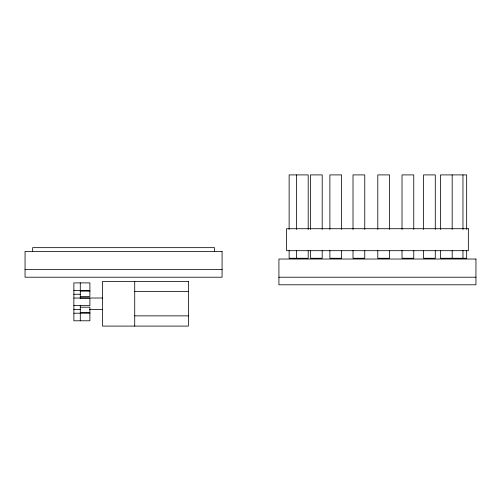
<?xml version="1.0" encoding="UTF-8"?>
<svg xmlns="http://www.w3.org/2000/svg" width="501" height="501" viewBox="0 0 501 501"><rect width="100%" height="100%" fill="white"/><g stroke="black" fill="none" stroke-linecap="round" stroke-linejoin="round"><path stroke-width="0.75" d="M25.05 269.632L222.081 269.632M278.919 277.216L475.95 277.216M73.872 290.474L89.898 290.474M80.285 291.125L89.898 291.125M134.719 291.607L188.376 291.607M73.872 294.262L80.285 294.262M80.285 296.486L89.898 296.486L89.898 282.896L73.872 282.896L73.872 320.79L89.898 320.79L89.898 307.201L80.285 307.201M80.104 298.014L102.53 298.014M73.872 298.051L89.898 298.051L89.898 305.629L73.872 305.629M73.872 309.418L80.285 309.418M89.385 309.461L102.53 309.461M80.285 312.561L89.898 312.561M73.872 313.206L89.898 313.206M134.719 315.868L188.376 315.868M466.669 229.439L466.669 174.905L440.435 174.905L440.435 229.439M466.669 250.475L466.669 258.265L440.435 258.265L440.435 250.475M462.962 174.905L462.962 229.439M462.962 250.475L462.962 258.265M452.178 174.905L452.178 229.439M452.178 250.475L452.178 258.265M435.281 229.439L435.281 174.905L423.539 174.905L423.539 229.439M435.281 250.475L435.281 258.265L423.539 258.265L423.539 250.475M413.763 229.439L413.763 174.905L402.015 174.905L402.015 229.439M413.763 250.475L413.763 258.265L402.015 258.265L402.015 250.475M389.534 229.439L389.534 174.905L377.792 174.905L377.792 229.439M389.534 250.475L389.534 258.265L377.792 258.265L377.792 250.475M364.759 229.439L364.759 174.905L353.011 174.905L353.011 229.439M364.759 250.475L364.759 258.265L353.011 258.265L353.011 250.475M341.626 229.439L341.626 174.905L329.883 174.905L329.883 229.439M341.626 250.475L341.626 258.265L329.883 258.265L329.883 250.475M322.193 229.439L322.199 174.905L310.457 174.905L310.457 229.439M322.193 250.475L322.193 258.265L310.457 258.265L310.457 250.475M308.203 229.439L308.203 174.905L289.133 174.905L289.133 229.439M308.203 250.475L308.203 258.265L289.133 258.265L289.133 250.475M296.46 174.905L296.46 229.439M296.46 250.475L296.46 258.265M214.484 251.446L214.484 247.657L32.665 247.657L32.646 251.446M134.719 281.38L134.719 326.095M80.285 282.896L80.285 298.433M80.285 305.253L80.285 320.79M468.335 228.713L286.534 228.713L286.516 250.688L468.335 250.688L468.354 228.713M222.081 251.446L25.05 251.446L25.05 277.216L222.081 277.216L222.081 251.446M475.95 259.023L278.919 259.023L278.919 284.793L475.95 284.793L475.95 259.023M188.376 281.38L102.53 281.38L102.53 326.095L188.376 326.095L188.376 281.38"/></g></svg>
